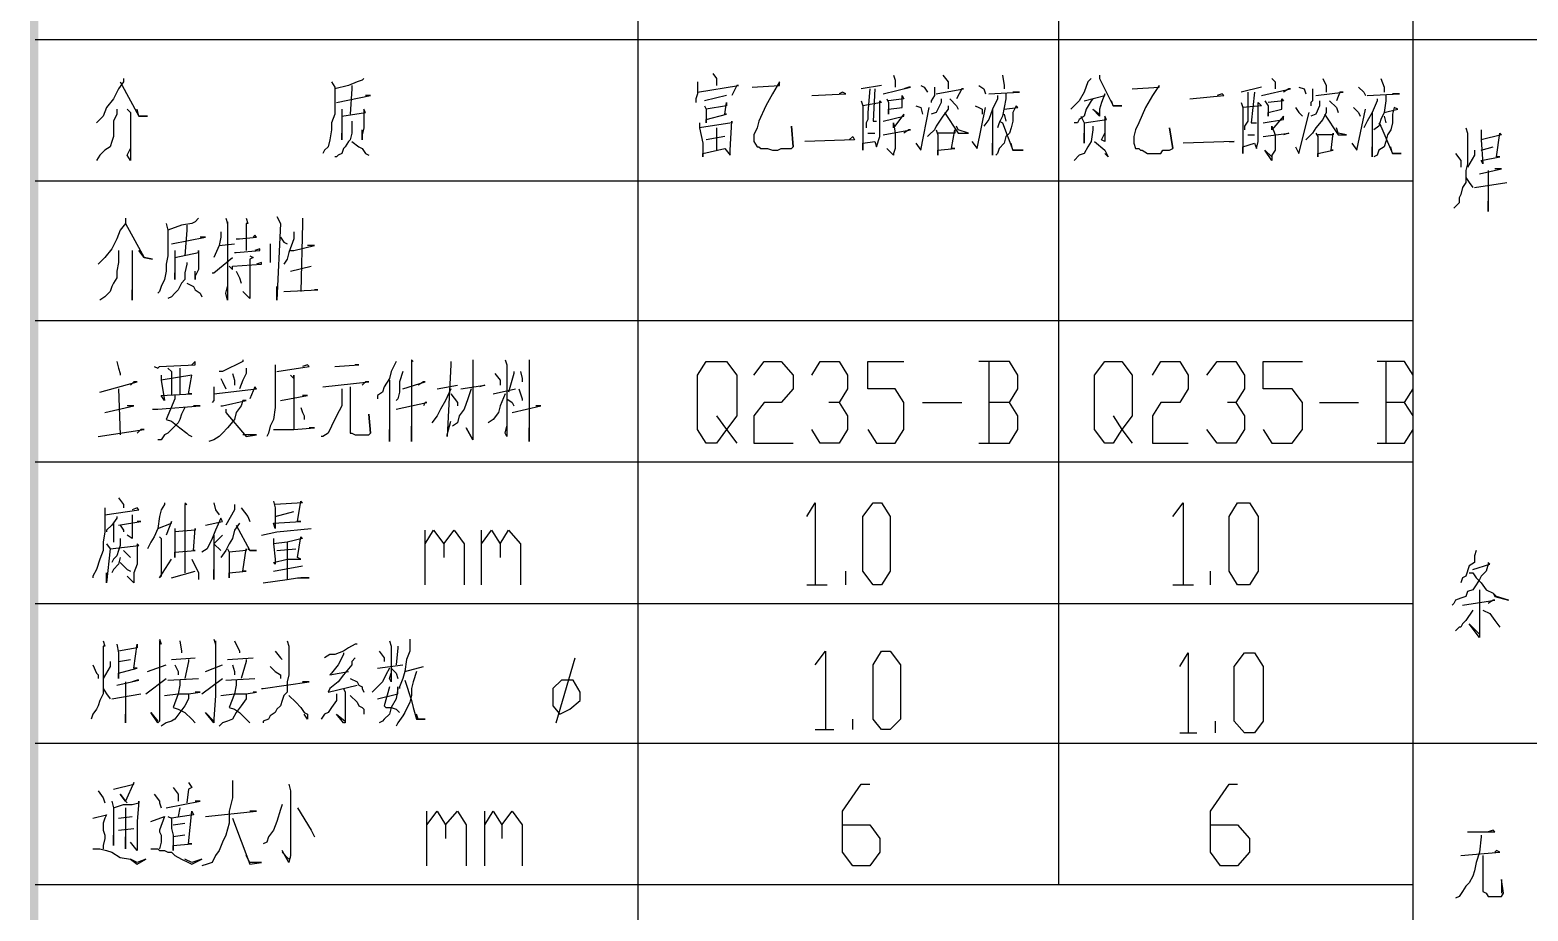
# Model space of a CAD drawing. Extents: x 0 to 400, y 0 to 283.
# Drawn here: x 274.9 to 330.7, y 194.8 to 227.6 of the extents above; entities that cross this region are included whole.
import ezdxf

# ---------------------------------------------------------------- set-up
doc = ezdxf.new("R2010")
doc.units = 0
doc.layers.get('0').update_dxf_attribs({"linetype": 'CONTINUOUS'})

msp = doc.modelspace()

# ---------------------------------------------------------------- hatches: boundary and pattern name
for points in [[(274.85975, 158.97225), (275.17725, 158.97225), (274.85975, 275.87575)], [(275.17725, 158.97225), (274.85975, 275.87575), (275.17725, 275.87575)]]:
    msp.add_hatch(color=0).paths.add_polyline_path(points, flags=0)

# ---------------------------------------------------------------- linework, layer by layer
at = {"color": 0}
for points in [[(326.42175, 158.97225), (326.42175, 269.65275)], [(297.52925, 158.97225), (297.52925, 264.00125)], [(313.21375, 195.73875), (313.21375, 258.73075)], [(275.05025, 227.23475), (393.03325, 227.23475)], [(278.35225, 225.77425), (278.35225, 225.64725), (278.16175, 225.39325), (277.97125, 225.01225), (277.71725, 224.69475), (277.59025, 224.37725), (277.39975, 224.18675), (277.33625, 224.12325)], [(278.22525, 225.64725), (278.92375, 224.37725), (279.24125, 224.37725), (278.92375, 224.37725), (278.86025, 224.63125)], [(286.09925, 225.64725), (286.22625, 225.45675), (286.22625, 224.44075), (286.09925, 224.12325), (286.09925, 223.86925), (286.03575, 223.48825), (285.97225, 223.23425), (285.84525, 223.10725), (285.78175, 222.98025)], [(287.30575, 225.77425), (287.24225, 225.71075), (287.05175, 225.64725), (286.73425, 225.52025), (286.22625, 225.39325)], [(299.75175, 225.64725), (299.75175, 225.20275), (299.68825, 225.01225), (299.68825, 224.88525)], [(300.32325, 225.96475), (300.45025, 225.77425), (300.45025, 225.52025)], [(301.78375, 225.45675), (302.79975, 225.52025), (302.79975, 225.64725), (302.54575, 225.20275), (302.29175, 224.75825), (302.03775, 224.18675), (301.97425, 223.93275), (301.84725, 223.67875), (301.84725, 223.42475), (301.97425, 223.23425), (302.03775, 223.23425), (302.10125, 223.17075), (302.35525, 223.17075), (302.54575, 223.10725), (302.73625, 223.10725), (302.86325, 223.17075), (303.24425, 223.17075), (303.30775, 223.23425), (303.24425, 223.99625), (303.30775, 223.23425)], [(307.05425, 225.90125), (307.11775, 225.71075), (307.11775, 225.45675)], [(308.89575, 225.90125), (309.08625, 225.64725), (309.08625, 225.39325)], [(311.11825, 225.90125), (311.18175, 225.52025), (311.18175, 225.39325)], [(314.42025, 225.77425), (314.29325, 225.64725), (314.16625, 225.26625), (313.97575, 224.94875), (313.78525, 224.75825), (313.65825, 224.63125)], [(314.73775, 225.90125), (314.73775, 225.77425), (315.24575, 224.75825), (315.56325, 224.75825), (315.24575, 224.75825), (315.18225, 224.94875)], [(321.15125, 225.77425), (321.27825, 225.64725), (321.27825, 225.39325)], [(323.05625, 225.77425), (323.18325, 225.52025), (323.18325, 225.26625)], [(325.21525, 225.77425), (325.34225, 225.45675), (325.34225, 225.26625)], [(286.28975, 224.88525), (287.55975, 225.13925), (287.36925, 225.13925)], [(286.86125, 225.52025), (286.86125, 225.39325), (286.79775, 224.44075)], [(299.75175, 225.26625), (301.27575, 225.52025), (301.21225, 225.52025), (301.02175, 225.13925)], [(300.83125, 225.13925), (300.00575, 224.94875)], [(304.00625, 225.13925), (305.27625, 225.20275), (305.14925, 225.26625), (305.02225, 225.20275)], [(306.60975, 225.52025), (305.84775, 225.39325)], [(306.16525, 225.39325), (306.10175, 224.50425), (306.10175, 224.25025), (306.03825, 224.12325), (306.03825, 223.93275)], [(306.35575, 225.39325), (306.29225, 224.18675), (306.41925, 224.18675)], [(306.67325, 225.20275), (307.68925, 225.45675), (307.62575, 225.45675), (307.43525, 225.39325)], [(306.80025, 225.01225), (306.86375, 224.88525), (306.86375, 224.44075), (306.86375, 224.63125), (307.37175, 224.69475), (307.37175, 225.13925), (307.43525, 225.01225), (306.86375, 224.94875)], [(308.07025, 225.52025), (308.19725, 225.45675), (308.32425, 225.26625)], [(308.57825, 225.45675), (308.57825, 225.13925), (308.45125, 224.94875), (308.45125, 224.88525)], [(308.64175, 225.20275), (309.65775, 225.39325), (309.59425, 225.39325), (309.40375, 225.01225)], [(310.22925, 225.52025), (310.41975, 225.39325), (310.48325, 225.20275)], [(310.92775, 225.13925), (310.92775, 225.01225), (310.73725, 224.63125), (310.61025, 224.25025), (310.41975, 223.99625)], [(310.61025, 225.20275), (311.75325, 225.26625), (311.49925, 225.26625)], [(311.24525, 225.20275), (311.24525, 225.01225), (311.18175, 224.69475), (311.11825, 224.37725), (310.99125, 224.12325), (310.92775, 223.93275)], [(314.16625, 224.94875), (314.92825, 225.13925), (314.92825, 225.20275), (314.80125, 224.88525), (314.73775, 224.63125), (314.73775, 224.37725), (314.48375, 224.63125), (314.73775, 224.44075)], [(315.94425, 225.39325), (316.96025, 225.45675), (316.96025, 225.52025), (316.70625, 225.13925), (316.45225, 224.69475), (316.19825, 224.12325), (316.07125, 223.86925), (316.00775, 223.61525), (316.00775, 223.36125), (316.07125, 223.17075), (316.19825, 223.17075), (316.26175, 223.10725), (316.32525, 223.10725), (316.51575, 222.98025), (317.02375, 222.98025), (317.08725, 223.10725), (317.34125, 223.10725), (317.46825, 223.17075), (317.34125, 223.93275), (317.46825, 223.17075)], [(318.10325, 225.01225), (319.37325, 225.13925), (319.30975, 225.20275), (319.11925, 225.13925)], [(320.77025, 225.45675), (320.00825, 225.26625)], [(320.26225, 225.26625), (320.26225, 224.18675), (320.13525, 223.99625), (320.13525, 223.86925)], [(320.51625, 225.26625), (320.38925, 224.12325), (320.57975, 224.12325)], [(320.77025, 225.13925), (321.84975, 225.39325), (321.78625, 225.39325), (321.59575, 225.26625)], [(322.16725, 225.45675), (322.35775, 225.39325), (322.42125, 225.20275)], [(322.67525, 225.39325), (322.67525, 224.94875), (322.61175, 224.88525), (322.61175, 224.75825)], [(322.80225, 225.13925), (323.81825, 225.26625), (323.69125, 225.26625), (323.56425, 224.94875)], [(324.38975, 225.45675), (324.58025, 225.26625), (324.64375, 225.13925)], [(324.70725, 225.13925), (325.91375, 225.20275), (325.65975, 225.20275)], [(325.40575, 225.13925), (325.40575, 224.94875), (325.34225, 224.50425), (325.21525, 224.25025), (325.15175, 223.99625), (324.96125, 223.86925)], [(278.09825, 224.63125), (278.09825, 224.44075), (277.97125, 224.18675), (277.97125, 223.61525), (277.90775, 223.42475), (277.84425, 223.23425), (277.65375, 223.10725), (277.46325, 222.91675), (277.33625, 222.72625)], [(278.47925, 224.63125), (278.60625, 224.50425), (278.60625, 222.72625), (278.47925, 222.91675), (278.60625, 223.17075)], [(286.48025, 224.63125), (286.48025, 223.48825), (286.48025, 223.67875), (286.48025, 223.74225)], [(286.48025, 224.37725), (287.36925, 224.50425), (287.30575, 224.63125), (287.30575, 223.93275), (287.24225, 223.67875), (287.24225, 223.48825), (287.24225, 223.67875), (287.24225, 223.86925)], [(300.00575, 224.75825), (300.06925, 224.63125), (300.06925, 224.12325), (300.06925, 224.25025), (300.83125, 224.44075), (300.76775, 224.44075), (300.83125, 224.88525), (300.83125, 224.75825), (300.06925, 224.63125)], [(305.84775, 224.94875), (305.91125, 224.75825), (305.91125, 223.10725), (305.91125, 223.36125), (306.35575, 223.42475), (306.41925, 223.23425), (306.54625, 223.61525), (306.54625, 224.94875), (306.60975, 224.88525), (305.91125, 224.75825)], [(307.87975, 224.75825), (308.07025, 224.69475), (308.13375, 224.44075)], [(307.87975, 223.36125), (308.07025, 223.10725), (308.38775, 224.69475)], [(309.08625, 224.75825), (309.08625, 224.63125), (308.89575, 224.37725), (308.64175, 223.99625), (308.57825, 223.86925), (308.38775, 223.67875), (308.32425, 223.61525)], [(308.83225, 225.01225), (308.83225, 224.88525), (308.64175, 224.50425), (308.45125, 224.44075)], [(309.14975, 225.01225), (309.40375, 224.75825), (309.46725, 224.63125)], [(309.97525, 223.42475), (310.16575, 223.17075), (310.48325, 224.69475)], [(310.10225, 224.75825), (310.22925, 224.69475), (310.35625, 224.63125), (310.35625, 224.44075)], [(310.73725, 224.63125), (310.73725, 222.91675), (310.73725, 223.10725), (310.73725, 223.36125)], [(311.18175, 224.63125), (311.68975, 224.69475), (311.62625, 224.75825), (311.49925, 224.50425), (311.49925, 224.18675), (311.43575, 223.93275), (311.37225, 223.74225), (311.24525, 223.61525), (311.18175, 223.36125), (310.99125, 223.17075), (310.92775, 222.98025), (310.86425, 222.91675)], [(314.48375, 225.01225), (314.42025, 224.94875), (314.22975, 224.63125), (314.16625, 224.37725), (313.97575, 224.25025), (313.91225, 224.12325), (313.78525, 224.12325)], [(320.00825, 224.88525), (320.07175, 224.69475), (320.07175, 222.98025), (320.07175, 223.23425), (320.51625, 223.36125), (320.57975, 223.17075), (320.64325, 223.42475), (320.64325, 224.88525), (320.77025, 224.75825), (320.07175, 224.69475)], [(320.89725, 224.94875), (321.02425, 224.75825), (321.02425, 224.37725), (321.02425, 224.50425), (321.53225, 224.63125), (321.53225, 225.01225), (321.59575, 224.94875), (321.02425, 224.88525)], [(322.04025, 224.69475), (322.16725, 224.50425), (322.29425, 224.37725)], [(323.18325, 224.69475), (323.18325, 224.50425), (323.05625, 224.25025), (322.80225, 223.93275), (322.67525, 223.74225), (322.54825, 223.61525), (322.42125, 223.48825)], [(322.92925, 224.94875), (322.92925, 224.75825), (322.80225, 224.44075), (322.61175, 224.37725)], [(323.31025, 224.94875), (323.56425, 224.69475), (323.62775, 224.50425)], [(324.13575, 223.36125), (324.32625, 223.10725), (324.64375, 224.63125)], [(324.19925, 224.69475), (324.38975, 224.50425), (324.45325, 224.37725)], [(325.08825, 225.01225), (325.08825, 224.94875), (324.89775, 224.50425), (324.70725, 224.18675), (324.58025, 223.93275)], [(325.34225, 224.50425), (325.85025, 224.63125), (325.72325, 224.69475), (325.65975, 224.44075), (325.65975, 224.12325), (325.59625, 223.86925), (325.46925, 223.67875), (325.40575, 223.42475), (325.34225, 223.23425), (325.15175, 223.10725), (325.08825, 222.91675), (324.96125, 222.85325)], [(286.86125, 224.18675), (286.86125, 223.74225), (286.79775, 223.48825), (286.73425, 223.42475), (286.60725, 223.23425), (286.54375, 223.17075), (286.48025, 222.98025), (286.35325, 222.91675), (286.28975, 222.85325), (286.22625, 222.85325)], [(299.81525, 224.12325), (299.81525, 223.93275), (299.94225, 223.36125), (299.94225, 222.85325), (299.94225, 222.98025), (300.76775, 223.17075), (300.95825, 222.91675), (300.95825, 223.10725), (301.02175, 224.18675), (301.02175, 224.12325), (299.81525, 223.93275)], [(306.67325, 224.18675), (307.43525, 224.37725), (307.43525, 224.44075), (307.05425, 223.93275), (307.05425, 224.12325), (307.11775, 223.74225), (307.11775, 223.17075), (307.05425, 222.98025), (307.05425, 222.91675), (306.80025, 223.17075), (307.05425, 222.91675)], [(308.95925, 224.50425), (309.46725, 223.74225), (309.84825, 223.74225), (309.46725, 223.86925), (309.40375, 223.99625)], [(310.99125, 224.18675), (311.11825, 224.12325), (311.49925, 223.10725), (311.88025, 223.10725), (311.49925, 223.10725), (311.43575, 223.36125)], [(311.18175, 224.44075), (311.24525, 224.18675)], [(314.48375, 223.99625), (314.48375, 223.86925), (314.42025, 223.42475), (314.29325, 223.23425), (314.16625, 222.98025), (313.97575, 222.91675), (313.78525, 222.72625)], [(314.03925, 224.37725), (314.16625, 224.12325), (314.16625, 223.36125), (314.16625, 223.48825), (314.16625, 223.74225)], [(314.16625, 224.12325), (314.99175, 224.25025), (314.92825, 224.37725), (314.92825, 223.42475), (314.80125, 223.48825), (314.92825, 223.74225)], [(320.83375, 224.12325), (321.59575, 224.25025), (321.59575, 224.37725), (321.15125, 223.86925), (321.15125, 223.99625), (321.27825, 223.67875), (321.27825, 223.10725), (321.15125, 222.91675), (321.15125, 222.72625), (320.89725, 223.10725), (321.15125, 222.85325)], [(322.04025, 223.23425), (322.16725, 222.98025), (322.54825, 224.50425)], [(323.11975, 224.44075), (323.62775, 223.67875), (323.94525, 223.67875), (323.62775, 223.74225), (323.56425, 223.93275)], [(324.89775, 224.50425), (324.89775, 222.85325), (324.89775, 222.98025), (324.89775, 223.23425)], [(325.15175, 224.12325), (325.21525, 223.99625), (325.65975, 222.98025), (325.97725, 222.98025), (325.65975, 222.98025), (325.59625, 223.23425)], [(325.34225, 224.37725), (325.40575, 224.12325)], [(286.86125, 223.42475), (287.11525, 223.23425), (287.24225, 223.17075), (287.36925, 222.98025), (287.49625, 222.91675)], [(300.76775, 223.61525), (300.06925, 223.48825)], [(300.45025, 223.93275), (300.45025, 223.10725)], [(305.40325, 223.48825), (305.53025, 223.61525), (305.59375, 223.48825), (303.75225, 223.42475)], [(306.10175, 223.74225), (306.35575, 223.74225)], [(306.67325, 223.67875), (307.68925, 223.86925), (307.62575, 223.86925), (307.43525, 223.74225)], [(308.64175, 223.86925), (308.70525, 223.67875), (308.70525, 222.91675), (308.70525, 223.10725), (309.34025, 223.17075), (309.21325, 223.17075), (309.34025, 223.86925), (309.34025, 223.74225), (308.70525, 223.74225)], [(314.54725, 223.42475), (314.92825, 223.10725), (314.99175, 222.98025), (315.05525, 222.85325), (314.92825, 222.98025)], [(319.56375, 223.42475), (319.75425, 223.42475), (317.84925, 223.36125)], [(320.26225, 223.67875), (320.51625, 223.67875)], [(320.83375, 223.61525), (321.78625, 223.74225), (321.59575, 223.67875)], [(322.80225, 223.74225), (322.86575, 223.61525), (322.86575, 222.85325), (322.86575, 222.98025), (323.43725, 223.10725), (323.37375, 223.10725), (323.43725, 223.74225), (323.43725, 223.67875), (322.86575, 223.67875)], [(328.39025, 223.93275), (328.45375, 223.74225), (328.45375, 222.59925), (328.39025, 222.34525), (328.39025, 221.90075), (328.26325, 221.71025), (328.19975, 221.45625), (328.13625, 221.32925), (328.13625, 221.13875), (327.94575, 220.94825)], [(328.96175, 223.86925), (328.96175, 223.48825), (329.02525, 222.59925), (328.96175, 222.72625), (329.66025, 222.85325), (329.53325, 222.85325), (329.66025, 223.74225), (329.72375, 223.67875), (328.96175, 223.48825)], [(328.00925, 222.98025), (328.19975, 222.72625), (328.19975, 222.47225)], [(328.70775, 223.10725), (328.70775, 222.91675), (328.45375, 222.47225)], [(328.96175, 223.10725), (329.40625, 223.23425)], [(328.89825, 222.21825), (329.72375, 222.40875), (329.46975, 222.40875)], [(329.21575, 222.34525), (329.21575, 220.82125), (329.21575, 221.07525), (329.21575, 221.20225)], [(275.05025, 221.96425), (326.42175, 221.96425)], [(328.39025, 222.09125), (328.51725, 221.90075), (328.64425, 221.71025)], [(328.70775, 221.71025), (329.91425, 221.90075)], [(284.06725, 220.63075), (284.19425, 220.37675), (284.06725, 217.51925), (284.06725, 218.02725)], [(278.41575, 220.56725), (278.41575, 220.37675), (278.22525, 220.12275), (278.09825, 219.80525), (277.90775, 219.42425), (277.65375, 219.10675), (277.46325, 218.91625), (277.39975, 218.85275)], [(278.41575, 220.37675), (279.11425, 219.10675), (279.43175, 219.04325), (279.11425, 219.10675), (278.92375, 219.36075)], [(279.93975, 220.37675), (280.00325, 220.12275), (280.00325, 219.17025), (279.93975, 218.85275), (279.93975, 218.59875), (279.87625, 218.28125), (279.74925, 218.02725), (279.68575, 217.83675), (279.62225, 217.77325)], [(281.14625, 220.56725), (281.01925, 220.44025), (280.89225, 220.37675), (280.51125, 220.31325), (280.00325, 220.12275)], [(280.70175, 220.31325), (280.70175, 220.12275), (280.63825, 219.17025)], [(281.97175, 220.05925), (281.97175, 219.86875), (281.90825, 219.55125), (281.71775, 219.10675)], [(282.16225, 220.56725), (282.22575, 220.37675), (282.22575, 220.44025), (282.22575, 217.51925), (282.16225, 217.77325), (282.22575, 218.02725)], [(282.92425, 220.56725), (282.98775, 220.37675), (282.92425, 220.37675), (282.92425, 219.36075)], [(284.70225, 220.05925), (284.70225, 219.80525), (284.51175, 219.29725), (284.44825, 219.04325), (284.32125, 218.85275)], [(285.01975, 220.56725), (285.01975, 220.37675), (284.95625, 217.83675)], [(280.13025, 219.61475), (281.40025, 219.86875), (281.20975, 219.86875)], [(281.90825, 219.55125), (282.47975, 219.61475)], [(282.54325, 219.80525), (282.67025, 219.80525), (283.30525, 219.86875), (283.24175, 219.93225), (283.17825, 219.86875)], [(283.81325, 219.61475), (283.81325, 218.91625)], [(284.19425, 219.86875), (284.32125, 219.67825), (284.44825, 219.61475)], [(284.57525, 219.36075), (284.70225, 219.36075), (285.46425, 219.55125), (285.21025, 219.55125)], [(278.16175, 219.36075), (278.16175, 218.91625), (278.09825, 218.59875), (278.09825, 218.34475), (277.97125, 218.15425), (277.90775, 218.02725), (277.84425, 217.83675), (277.65375, 217.64625), (277.46325, 217.51925)], [(278.66975, 219.36075), (278.66975, 217.51925), (278.66975, 217.64625), (278.66975, 217.90025)], [(280.25725, 219.36075), (280.25725, 218.28125), (280.25725, 218.40825), (280.25725, 218.53525)], [(280.25725, 219.10675), (281.14625, 219.29725), (281.14625, 219.36075), (281.14625, 219.04325), (281.14625, 218.66225), (281.01925, 218.40825), (281.01925, 218.28125), (281.01925, 218.40825), (281.01925, 218.59875)], [(281.65425, 218.53525), (281.71775, 218.53525), (282.41625, 219.10675)], [(282.47975, 219.29725), (282.54325, 219.29725), (283.43225, 219.36075), (283.43225, 219.42425), (283.24175, 219.36075)], [(283.05125, 219.17025), (283.17825, 219.10675), (283.05125, 219.04325), (283.05125, 217.58275), (282.79725, 217.83675), (283.05125, 217.58275), (283.05125, 217.64625)], [(280.70175, 218.91625), (280.70175, 218.85275), (280.63825, 218.53525), (280.63825, 218.28125), (280.51125, 218.15425), (280.44775, 218.02725), (280.38425, 217.90025), (280.25725, 217.77325), (280.13025, 217.64625), (280.00325, 217.58275)], [(282.28925, 218.78925), (282.41625, 218.66225), (282.41625, 218.78925), (283.49575, 218.85275), (283.49575, 218.91625), (283.30525, 218.85275)], [(282.54325, 218.59875), (282.67025, 218.34475), (282.73375, 218.15425)], [(284.57525, 218.59875), (285.33725, 218.78925)], [(280.70175, 218.15425), (280.95575, 218.02725), (281.01925, 217.90025), (281.20975, 217.77325), (281.27325, 217.64625)], [(284.32125, 217.83675), (285.59125, 217.90025), (285.46425, 217.90025)], [(275.05025, 216.75725), (326.42175, 216.75725)], [(278.09825, 215.23325), (278.16175, 214.97925), (278.22525, 214.78875), (278.22525, 214.72525)], [(279.49525, 215.04275), (279.62225, 214.97925), (279.68575, 215.04275), (281.01925, 215.10625), (281.01925, 215.23325), (280.89225, 215.10625)], [(282.79725, 215.29675), (282.79725, 215.23325), (282.54325, 215.10625), (282.28925, 214.97925), (282.03525, 214.85225), (281.90825, 214.85225)], [(284.00375, 215.10625), (284.00375, 213.51875), (283.94025, 213.07425), (283.81325, 212.82025), (283.74975, 212.56625), (283.68625, 212.43925)], [(284.06725, 214.85225), (285.27375, 215.04275), (285.21025, 215.10625), (285.01975, 215.04275)], [(286.22625, 215.04275), (287.11525, 215.10625), (286.98825, 215.10625)], [(288.51225, 215.23325), (288.32175, 214.85225), (288.25825, 214.59825), (288.06775, 214.28075), (288.00425, 214.09025), (287.81375, 213.96325), (287.81375, 213.83625)], [(289.08375, 215.29675), (289.14725, 215.23325), (289.08375, 215.29675), (289.08375, 212.24875), (289.08375, 212.50275), (289.08375, 212.82025)], [(290.54425, 215.23325), (290.54425, 215.10625), (290.41725, 212.43925), (290.41725, 212.50275), (290.54425, 213.01075)], [(291.36975, 215.29675), (291.36975, 212.31225), (291.11575, 212.75675), (291.36975, 212.31225)], [(292.57625, 215.29675), (292.63975, 215.10625), (292.63975, 212.43925), (292.57625, 212.56625), (292.63975, 212.82025)], [(293.46525, 215.29675), (293.46525, 212.24875), (293.46525, 212.50275), (293.46525, 212.75675)], [(300.45025, 213.20125), (300.83125, 212.69325), (300.45025, 212.18525), (300.06925, 212.18525), (299.75175, 212.69325), (299.75175, 214.72525), (300.06925, 215.23325), (300.83125, 215.23325), (301.21225, 214.72525), (301.21225, 213.20125), (300.83125, 212.69325), (301.21225, 212.18525)], [(301.84725, 214.72525), (302.22825, 215.23325), (302.86325, 215.23325), (303.30775, 214.72525), (303.30775, 214.21725), (302.86325, 213.70925), (302.22825, 213.70925), (301.84725, 213.20125), (301.84725, 212.18525), (303.30775, 212.18525)], [(304.00625, 214.72525), (304.32375, 215.23325), (305.02225, 215.23325), (305.33975, 214.72525), (305.33975, 214.21725), (305.02225, 213.70925), (304.64125, 213.70925)], [(306.10175, 212.69325), (306.41925, 212.18525), (307.11775, 212.18525), (307.43525, 212.69325), (307.43525, 213.70925), (307.11775, 214.21725), (306.10175, 214.21725), (306.10175, 215.23325), (307.43525, 215.23325)], [(311.37225, 213.70925), (311.68975, 214.21725), (311.68975, 214.72525), (311.37225, 215.23325), (310.22925, 215.23325)], [(310.61025, 215.23325), (310.61025, 212.18525)], [(315.24575, 213.20125), (315.56325, 212.69325), (315.24575, 212.18525), (314.92825, 212.18525), (314.54725, 212.69325), (314.54725, 214.72525), (314.92825, 215.23325), (315.56325, 215.23325), (315.94425, 214.72525), (315.94425, 213.20125), (315.56325, 212.69325), (315.94425, 212.18525)], [(316.70625, 214.72525), (317.02375, 215.23325), (317.72225, 215.23325), (318.03975, 214.72525), (318.03975, 214.21725), (317.72225, 213.70925), (317.02375, 213.70925), (316.70625, 213.20125), (316.70625, 212.18525), (318.03975, 212.18525)], [(318.73825, 214.72525), (319.11925, 215.23325), (319.81775, 215.23325), (320.13525, 214.72525), (320.13525, 214.21725), (319.81775, 213.70925), (319.50025, 213.70925)], [(320.83375, 212.69325), (321.15125, 212.18525), (321.91325, 212.18525), (322.29425, 212.69325), (322.29425, 213.70925), (321.91325, 214.21725), (320.83375, 214.21725), (320.83375, 215.23325), (322.29425, 215.23325)], [(326.10425, 213.70925), (326.42175, 214.21725), (326.42175, 214.72525), (326.10425, 215.23325), (325.08825, 215.23325)], [(325.40575, 215.23325), (325.40575, 212.18525)], [(277.46325, 214.09025), (278.86025, 214.47125), (278.73325, 214.47125), (278.60625, 214.34425)], [(279.74925, 214.72525), (279.74925, 214.53475), (279.87625, 213.77275), (279.74925, 213.96325), (280.89225, 214.02675), (280.76525, 214.02675), (280.89225, 214.72525), (279.74925, 214.53475)], [(280.00325, 214.97925), (280.13025, 214.85225), (280.13025, 213.96325)], [(280.44775, 214.97925), (280.44775, 214.02675)], [(281.97175, 214.59825), (282.03525, 214.47125), (282.16225, 214.21725)], [(282.41625, 214.78875), (282.47975, 214.53475), (282.47975, 214.34425)], [(282.92425, 214.97925), (282.92425, 214.78875), (282.79725, 214.53475), (282.67025, 214.21725)], [(284.57525, 214.72525), (284.70225, 214.59825), (284.70225, 214.72525), (284.70225, 212.69325)], [(285.78175, 214.28075), (287.49625, 214.47125), (287.36925, 214.47125), (287.24225, 214.34425)], [(288.25825, 214.53475), (288.25825, 212.24875), (288.25825, 212.43925), (288.25825, 212.69325)], [(288.76625, 214.85225), (288.63925, 214.47125), (288.63925, 214.09025), (288.57575, 213.83625), (288.51225, 213.77275)], [(288.76625, 214.21725), (289.59175, 214.47125), (289.52825, 214.47125), (289.33775, 214.34425)], [(292.19525, 214.78875), (292.38575, 214.53475), (292.38575, 214.34425)], [(292.89375, 214.85225), (292.89375, 214.78875), (292.70325, 214.09025)], [(293.14775, 214.85225), (293.21125, 214.59825), (293.21125, 214.47125)], [(278.16175, 214.21725), (278.22525, 212.50275)], [(280.25725, 213.96325), (280.25725, 213.83625), (279.93975, 213.07425), (280.13025, 213.01075), (280.44775, 212.75675), (280.70175, 212.56625), (280.76525, 212.50275), (280.89225, 212.43925)], [(281.71775, 214.28075), (281.71775, 213.77275), (281.65425, 213.70925)], [(281.71775, 214.02675), (283.30525, 214.21725), (283.24175, 214.28075), (283.05125, 213.83625)], [(284.19425, 213.77275), (285.21025, 213.96325), (285.01975, 213.96325)], [(286.48025, 214.21725), (286.48025, 213.58225), (286.28975, 213.20125), (286.09925, 212.82025), (285.97225, 212.56625), (285.78175, 212.43925), (285.71825, 212.43925)], [(286.79775, 214.28075), (286.79775, 212.56625), (286.86125, 212.56625), (286.98825, 212.50275), (287.49625, 212.50275), (287.55975, 212.56625), (287.49625, 213.26475), (287.55975, 212.56625)], [(290.54425, 214.21725), (290.35375, 213.77275), (290.16325, 213.45525), (290.03625, 213.20125), (289.84575, 212.94725)], [(290.03625, 214.21725), (290.79825, 214.34425)], [(290.54425, 214.02675), (290.79825, 213.70925), (290.79825, 213.58225)], [(291.30625, 214.21725), (291.17925, 213.83625), (291.05225, 213.45525), (290.86175, 213.20125), (290.79825, 212.94725), (290.60775, 212.82025)], [(290.92525, 214.21725), (291.81425, 214.34425), (291.62375, 214.28075)], [(292.57625, 214.02675), (292.38575, 213.58225), (292.32225, 213.32825), (292.13175, 213.07425), (291.94125, 212.94725)], [(292.13175, 214.02675), (292.95725, 214.21725)], [(293.08425, 214.21725), (293.14775, 214.02675), (293.21125, 213.83625), (293.21125, 213.77275)], [(277.65375, 213.32825), (278.73325, 213.58225), (278.47925, 213.58225)], [(279.43175, 213.45525), (279.62225, 213.45525), (281.20975, 213.58225), (280.95575, 213.58225)], [(280.63825, 213.51875), (280.51125, 213.26475), (280.44775, 213.07425), (280.38425, 212.94725), (280.19375, 212.75675), (280.00325, 212.56625), (279.87625, 212.50275), (279.74925, 212.31225), (279.62225, 212.31225)], [(281.97175, 213.58225), (282.03525, 213.58225), (282.92425, 213.77275), (282.79725, 213.77275), (282.73375, 213.58225), (282.54325, 213.32825), (282.47975, 213.07425), (282.22575, 212.75675), (282.03525, 212.56625), (281.90825, 212.43925), (281.71775, 212.31225), (281.52725, 212.24875)], [(282.16225, 213.45525), (282.16225, 213.32825), (282.92425, 212.43925), (283.30525, 212.50275), (282.79725, 212.50275)], [(284.95625, 213.51875), (285.01975, 213.32825), (285.08325, 213.20125), (285.08325, 213.07425)], [(288.51225, 213.45525), (289.65525, 213.70925), (289.59175, 213.70925), (289.52825, 213.58225)], [(292.63975, 213.83625), (292.83025, 213.70925), (292.89375, 213.58225)], [(292.83025, 213.32825), (293.90975, 213.58225), (293.71925, 213.58225)], [(305.02225, 213.70925), (305.33975, 213.20125), (305.33975, 212.69325), (305.02225, 212.18525), (304.32375, 212.18525), (304.00625, 212.69325)], [(308.13375, 213.70925), (309.59425, 213.70925)], [(310.22925, 212.18525), (311.37225, 212.18525), (311.68975, 212.69325), (311.68975, 213.20125), (311.37225, 213.70925), (310.61025, 213.70925)], [(319.81775, 213.70925), (320.13525, 213.20125), (320.13525, 212.69325), (319.81775, 212.18525), (319.11925, 212.18525), (318.73825, 212.69325)], [(322.92925, 213.70925), (324.38975, 213.70925)], [(325.08825, 212.18525), (326.10425, 212.18525), (326.42175, 212.69325), (326.42175, 213.20125), (326.10425, 213.70925), (325.40575, 213.70925)], [(277.39975, 212.43925), (279.11425, 212.69325), (278.98725, 212.69325), (278.86025, 212.56625)], [(283.94025, 212.69325), (284.70225, 212.69325), (285.46425, 212.75675), (285.27375, 212.75675)], [(275.05025, 211.48675), (326.42175, 211.48675)], [(278.16175, 210.15325), (278.35225, 209.89925), (278.35225, 209.77225)], [(283.94025, 210.02625), (284.00375, 209.77225), (284.00375, 209.01025), (283.94025, 209.20075), (284.95625, 209.26425), (284.82925, 209.26425), (284.95625, 210.02625), (285.01975, 209.96275), (284.00375, 209.89925)], [(277.65375, 209.77225), (277.65375, 208.88325), (277.59025, 208.50225), (277.59025, 208.18475), (277.46325, 207.86725), (277.33625, 207.48625), (277.20925, 207.23225), (277.20925, 207.16875)], [(277.65375, 209.51825), (278.92375, 209.70875), (278.86025, 209.77225), (278.66975, 209.70875)], [(278.09825, 209.45475), (278.09825, 209.39125), (277.90775, 209.13725), (277.71725, 208.94675), (277.71725, 208.88325)], [(278.66975, 209.51825), (278.66975, 208.62925), (278.47925, 208.75625)], [(279.87625, 209.96275), (279.87625, 209.89925), (279.74925, 209.70875), (279.68575, 209.45475), (279.62225, 209.01025), (279.49525, 208.69275), (279.36825, 208.50225), (279.24125, 208.24825)], [(280.63825, 209.96275), (280.70175, 209.89925), (280.63825, 209.89925), (280.63825, 207.35925)], [(281.71775, 209.96275), (281.78125, 209.70875), (281.90825, 209.51825)], [(282.47975, 209.89925), (282.47975, 209.70875), (282.16225, 209.13725)], [(282.73375, 209.77225), (282.98775, 209.45475), (283.05125, 209.26425)], [(284.00375, 209.45475), (284.70225, 209.64525)], [(303.81575, 209.45475), (304.13325, 209.96275), (304.13325, 206.91475)], [(306.29225, 206.91475), (305.91125, 207.42275), (305.91125, 209.45475), (306.29225, 209.96275), (306.60975, 209.96275), (306.92725, 209.45475), (306.92725, 207.42275), (306.60975, 206.91475), (306.29225, 206.91475)], [(317.46825, 209.45475), (317.84925, 209.96275), (317.84925, 206.91475)], [(319.88125, 206.91475), (319.56375, 207.42275), (319.56375, 209.45475), (319.88125, 209.96275), (320.32575, 209.96275), (320.64325, 209.45475), (320.64325, 207.42275), (320.32575, 206.91475), (319.88125, 206.91475)], [(277.97125, 209.20075), (277.97125, 208.50225)], [(278.16175, 209.13725), (278.98725, 209.26425), (278.86025, 209.26425)], [(278.22525, 209.13725), (278.35225, 208.94675), (278.35225, 208.88325)], [(279.62225, 209.01025), (280.13025, 209.20075), (280.13025, 209.26425), (279.93975, 208.75625)], [(280.25725, 209.01025), (280.25725, 207.93075), (280.25725, 208.12125), (281.01925, 208.18475), (280.95575, 208.18475), (281.01925, 209.01025), (281.01925, 208.94675), (280.25725, 208.88325)], [(281.40025, 209.13725), (282.03525, 209.26425), (281.97175, 209.39125), (281.78125, 208.94675), (281.65425, 208.62925), (281.46375, 208.24825), (281.27325, 208.12125)], [(282.67025, 209.20075), (282.47975, 208.94675), (282.41625, 208.62925), (282.28925, 208.43875), (282.16225, 208.18475), (281.97175, 207.93075)], [(282.54325, 209.13725), (283.05125, 208.18475), (283.30525, 208.18475), (283.05125, 208.18475), (282.98775, 208.24825)], [(283.49575, 208.75625), (284.06725, 208.88325), (285.33725, 209.01025)], [(289.59175, 206.91475), (289.59175, 208.94675)], [(289.59175, 208.43875), (289.90925, 208.94675), (290.29025, 208.43875), (290.29025, 207.93075)], [(290.29025, 208.43875), (290.67125, 208.94675), (291.05225, 208.43875), (291.05225, 206.91475)], [(291.68725, 206.91475), (291.68725, 208.94675)], [(291.68725, 208.43875), (292.06825, 208.94675), (292.38575, 208.43875), (292.38575, 207.93075)], [(292.38575, 208.43875), (292.70325, 208.94675), (293.14775, 208.43875), (293.14775, 206.91475)], [(277.71725, 208.43875), (277.84425, 208.24825), (277.71725, 206.97825), (277.71725, 207.35925)], [(277.84425, 208.24825), (278.92375, 208.37525), (278.86025, 208.43875), (278.86025, 207.67675), (278.73325, 207.35925), (278.73325, 206.97825), (278.47925, 207.23225), (278.73325, 206.97825)], [(278.22525, 208.62925), (278.22525, 208.37525), (278.16175, 208.18475), (278.09825, 207.99425), (277.97125, 207.86725), (277.90775, 207.74025)], [(279.68575, 208.69275), (279.74925, 208.62925), (279.74925, 207.23225), (279.68575, 207.16875), (280.13025, 207.86725)], [(281.71775, 208.75625), (281.71775, 207.10525), (281.71775, 207.23225), (281.71775, 207.48625)], [(282.03525, 208.75625), (281.97175, 208.69275), (281.71775, 208.43875), (281.97175, 208.18475)], [(283.94025, 208.62925), (283.94025, 208.43875), (284.00375, 207.86725), (284.00375, 207.67675), (283.94025, 207.74025), (284.44825, 207.86725), (284.95625, 207.86725), (284.82925, 207.93075), (284.95625, 208.69275), (285.01975, 208.62925), (284.44825, 208.50225), (283.94025, 208.43875)], [(284.44825, 208.50225), (284.44825, 207.10525)], [(278.22525, 207.93075), (278.16175, 207.67675), (277.97125, 207.48625), (277.90775, 207.35925)], [(278.35225, 208.18475), (278.60625, 207.93075)], [(280.89225, 207.86725), (281.14625, 207.35925), (281.14625, 207.10525)], [(282.22575, 208.24825), (282.28925, 208.12125), (282.28925, 207.16875), (282.28925, 207.35925), (282.92425, 207.42275), (282.79725, 207.42275), (282.92425, 208.24825), (282.92425, 208.18475), (282.28925, 208.12125)], [(284.06725, 208.18475), (284.76575, 208.24825)], [(328.77125, 208.18475), (328.70775, 207.99425), (328.70775, 207.74025), (328.51725, 207.61325), (328.39025, 207.23225), (328.26325, 207.16875), (328.19975, 206.97825)], [(278.22525, 207.74025), (278.47925, 207.48625), (278.60625, 207.42275)], [(280.13025, 207.16875), (281.01925, 207.42275)], [(283.94025, 207.42275), (285.01975, 207.61325)], [(305.27625, 206.91475), (305.27625, 207.42275)], [(318.86525, 206.91475), (318.86525, 207.42275)], [(328.64425, 207.48625), (329.27925, 207.67675), (329.21575, 207.74025), (329.21575, 207.67675), (329.15225, 207.42275), (328.96175, 207.23225), (328.89825, 207.10525), (328.77125, 206.91475), (328.64425, 206.72425), (328.45375, 206.66075), (328.39025, 206.47025), (328.19975, 206.40675), (328.00925, 206.34325), (327.94575, 206.21625), (327.88225, 206.15275)], [(328.51725, 207.35925), (328.64425, 207.35925), (328.77125, 207.16875), (328.96175, 206.97825), (329.15225, 206.72425), (329.40625, 206.59725), (329.46975, 206.47025), (329.97775, 206.34325), (329.53325, 206.47025), (329.40625, 206.59725)], [(283.55925, 206.97825), (284.44825, 207.10525), (284.82925, 207.16875), (285.27375, 207.16875), (285.21025, 207.16875), (284.95625, 207.16875)], [(303.81575, 206.91475), (304.57775, 206.91475)], [(317.46825, 206.91475), (318.23025, 206.91475)], [(328.89825, 206.66075), (328.89825, 204.94625), (328.51725, 205.45425), (328.89825, 205.07325)], [(328.89825, 206.72425), (328.89825, 206.66075)], [(275.05025, 206.21625), (326.42175, 206.21625)], [(328.26325, 206.15275), (329.46975, 206.34325), (329.40625, 206.34325), (329.21575, 206.21625)], [(328.64425, 205.96225), (328.39025, 205.58125), (328.26325, 205.45425), (328.19975, 205.32725), (328.13625, 205.32725), (328.00925, 205.20025)], [(329.02525, 205.96225), (329.27925, 205.83525), (329.46975, 205.58125), (329.66025, 205.32725)], [(277.59025, 204.81925), (277.65375, 204.62875), (277.59025, 204.62875), (277.59025, 203.86675), (277.59025, 202.85075), (277.46325, 202.59675), (277.39975, 202.40625), (277.33625, 202.27925), (277.20925, 202.08875), (277.14575, 201.89825)], [(278.09825, 204.69225), (278.16175, 204.37475), (278.16175, 203.42225), (278.16175, 203.61275), (278.86025, 203.80325), (278.73325, 203.80325), (278.86025, 204.69225), (278.86025, 204.56525), (278.16175, 204.43825)], [(279.68575, 204.88275), (279.74925, 204.69225), (279.68575, 204.81925), (279.68575, 201.83475), (279.62225, 201.77125), (279.36825, 202.15225), (279.62225, 201.83475)], [(280.44775, 204.81925), (280.51125, 204.43825), (280.51125, 204.37475)], [(281.71775, 204.88275), (281.78125, 204.69225), (281.78125, 204.81925), (281.78125, 202.78725), (281.71775, 201.89825), (281.71775, 201.77125), (281.40025, 202.15225), (281.71775, 201.83475)], [(282.47975, 204.81925), (282.67025, 204.43825), (282.67025, 204.37475)], [(284.44825, 204.81925), (284.51175, 204.62875), (284.51175, 203.54925), (284.44825, 203.29525), (284.44825, 202.91425), (284.32125, 202.78725), (284.25775, 202.59675), (284.19425, 202.40625), (284.06725, 202.27925), (284.00375, 202.15225), (283.81325, 202.02525), (283.74975, 201.89825), (283.55925, 201.83475), (283.55925, 201.77125)], [(284.00375, 204.43825), (284.19425, 204.18425), (284.25775, 204.12075)], [(287.05175, 204.69225), (286.98825, 204.69225), (286.73425, 204.56525), (286.54375, 204.43825), (286.22625, 204.31125), (286.03575, 204.31125), (285.84525, 204.18425)], [(287.87725, 204.43825), (288.06775, 204.18425), (288.06775, 204.05725)], [(288.25825, 204.81925), (288.32175, 204.62875), (288.32175, 203.29525), (288.25825, 203.42225), (288.32175, 203.61275)], [(288.57575, 204.62875), (288.57575, 204.56525), (288.51225, 203.93025)], [(289.02025, 204.88275), (289.02025, 204.43825), (288.89325, 204.12075), (288.82975, 203.67625), (288.76625, 203.42225), (288.63925, 203.10475), (288.63925, 203.04125)], [(304.13325, 203.93025), (304.51425, 204.43825), (304.51425, 201.51725)], [(306.60975, 201.51725), (306.29225, 201.89825), (306.29225, 203.93025), (306.60975, 204.43825), (306.92725, 204.43825), (307.30825, 203.93025), (307.30825, 201.89825), (306.92725, 201.51725), (306.60975, 201.51725)], [(277.20925, 203.93025), (277.33625, 203.61275), (277.39975, 203.54925), (277.39975, 203.42225)], [(277.84425, 204.05725), (277.84425, 203.86675), (277.59025, 203.42225)], [(278.16175, 204.05725), (278.60625, 204.12075)], [(279.24125, 203.67625), (279.93975, 203.93025)], [(280.13025, 204.12075), (281.01925, 204.18425)], [(280.25725, 203.93025), (280.38425, 203.67625), (280.38425, 203.54925)], [(280.76525, 204.12075), (280.76525, 204.05725), (280.63825, 203.42225)], [(281.40025, 203.67625), (282.03525, 203.93025)], [(282.22575, 204.12075), (283.17825, 204.18425)], [(282.41625, 203.93025), (282.47975, 203.67625), (282.47975, 203.54925)], [(282.92425, 204.12075), (282.92425, 204.05725), (282.73375, 203.42225)], [(283.81325, 203.86675), (284.00375, 203.67625), (284.19425, 203.54925), (284.19425, 203.42225)], [(286.98825, 204.18425), (286.86125, 204.05725), (286.86125, 203.93025), (286.54375, 203.54925), (286.35325, 203.29525), (286.03575, 203.04125), (285.97225, 202.91425), (287.05175, 203.16825)], [(286.54375, 204.37475), (286.54375, 204.31125), (286.35325, 203.93025), (286.09925, 203.61275), (286.03575, 203.54925), (286.73425, 203.67625)], [(287.81375, 203.80325), (288.76625, 203.93025)], [(288.82975, 203.67625), (289.52825, 203.86675)], [(294.48125, 201.77125), (295.17975, 204.18425)], [(317.72225, 203.86675), (318.03975, 204.37475), (318.03975, 201.39025)], [(320.13525, 201.39025), (319.75425, 201.83475), (319.75425, 203.86675), (320.13525, 204.37475), (320.51625, 204.37475), (320.83375, 203.86675), (320.83375, 201.83475), (320.51625, 201.39025), (320.13525, 201.39025)], [(278.09825, 203.16825), (278.92375, 203.35875), (278.86025, 203.35875), (278.66975, 203.29525)], [(278.41575, 203.29525), (278.41575, 201.77125), (278.41575, 201.89825), (278.41575, 202.08875)], [(279.17775, 202.85075), (279.93975, 203.42225)], [(280.00325, 203.35875), (281.14625, 203.42225)], [(280.44775, 203.35875), (280.44775, 203.16825), (280.38425, 202.85075), (280.19375, 202.34275), (280.38425, 202.27925), (280.63825, 202.15225), (280.89225, 201.89825), (281.01925, 201.77125)], [(281.27325, 202.85075), (282.03525, 203.42225)], [(282.16225, 203.35875), (283.24175, 203.42225)], [(282.54325, 203.35875), (282.54325, 203.16825), (282.47975, 202.85075), (282.28925, 202.34275), (282.47975, 202.27925), (282.67025, 202.15225), (282.92425, 201.89825), (283.05125, 201.77125)], [(283.49575, 203.04125), (283.55925, 203.04125), (285.27375, 203.29525), (285.01975, 203.29525)], [(286.79775, 203.42225), (287.05175, 203.29525), (287.11525, 203.16825), (287.24225, 203.10475), (287.24225, 203.04125), (287.30575, 202.91425)], [(288.25825, 203.80325), (288.13125, 203.54925), (288.00425, 203.29525), (287.81375, 203.10475), (287.62325, 202.91425)], [(288.32175, 203.80325), (288.51225, 203.61275), (288.57575, 203.42225)], [(289.27425, 203.67625), (289.14725, 203.29525), (289.08375, 203.04125), (289.08375, 202.78725), (289.02025, 202.53325), (288.82975, 202.15225), (288.76625, 202.02525), (288.57575, 201.77125), (288.51225, 201.64425)], [(288.82975, 203.35875), (289.08375, 202.59675), (289.14725, 202.34275), (289.27425, 201.89825), (289.59175, 201.89825), (289.33775, 201.89825), (289.27425, 202.08875)], [(294.35425, 202.40625), (294.60825, 202.08875), (294.98925, 202.27925), (295.37025, 202.59675), (295.37025, 202.91425), (295.11625, 203.35875), (294.67175, 203.35875), (294.35425, 203.04125), (294.35425, 202.40625)], [(277.59025, 203.04125), (277.71725, 202.85075), (277.84425, 202.66025)], [(277.90775, 202.66025), (278.98725, 202.85075)], [(280.76525, 202.85075), (280.76525, 202.66025), (280.63825, 202.40625), (280.44775, 202.15225), (280.25725, 201.89825), (280.13025, 201.83475), (279.93975, 201.77125), (279.74925, 201.64425)], [(279.87625, 202.78725), (280.38425, 202.85075), (280.76525, 202.85075), (281.20975, 202.91425), (281.01925, 202.91425)], [(282.92425, 202.85075), (282.92425, 202.66025), (282.73375, 202.40625), (282.54325, 202.15225), (282.41625, 201.89825), (282.22575, 201.83475), (282.03525, 201.77125), (281.90825, 201.64425)], [(281.97175, 202.78725), (282.47975, 202.85075), (282.92425, 202.85075), (283.30525, 202.91425), (283.17825, 202.91425)], [(284.51175, 202.78725), (284.76575, 202.53325), (284.95625, 202.34275), (285.08325, 202.15225), (285.21025, 202.08875), (285.21025, 201.89825), (285.08325, 202.08875)], [(286.28975, 202.85075), (286.28975, 202.59675), (286.09925, 202.34275), (285.97225, 202.15225), (285.84525, 202.08875), (285.71825, 201.89825)], [(286.54375, 203.04125), (286.60725, 202.91425), (286.60725, 201.77125), (286.54375, 201.77125), (286.28975, 202.08875), (286.60725, 201.83475)], [(286.79775, 202.78725), (287.05175, 202.53325), (287.11525, 202.40625), (287.24225, 202.34275), (287.30575, 202.27925), (287.30575, 202.08875)], [(287.81375, 202.66025), (288.57575, 202.85075), (288.57575, 203.10475), (288.57575, 203.04125), (288.51225, 202.66025), (288.32175, 202.34275), (288.25825, 202.08875), (288.06775, 201.89825), (288.00425, 201.83475), (287.87725, 201.77125)], [(288.25825, 203.10475), (288.06775, 202.40625), (288.13125, 202.34275), (288.32175, 202.34275), (288.51225, 202.27925), (288.63925, 202.15225)], [(305.53025, 201.51725), (305.53025, 201.89825)], [(319.05575, 201.39025), (319.05575, 201.83475)], [(304.13325, 201.51725), (304.83175, 201.51725)], [(317.72225, 201.39025), (318.35725, 201.39025)], [(275.05025, 201.00925), (393.03325, 201.00925)], [(277.97125, 199.29475), (278.73325, 199.48525), (278.73325, 199.54875), (278.41575, 198.85025), (278.22525, 199.10425), (278.41575, 198.85025), (278.47925, 198.78675)], [(280.76525, 199.54875), (280.89225, 199.35825), (280.76525, 199.29475), (280.70175, 198.78675)], [(282.41625, 199.61225), (282.41625, 198.97725), (282.28925, 198.46925), (282.28925, 198.02475), (282.16225, 197.58025), (282.03525, 197.32625), (281.90825, 197.00875), (281.78125, 196.81825), (281.65425, 196.56425), (281.46375, 196.50075), (281.27325, 196.43725)], [(284.51175, 199.48525), (284.57525, 199.23125), (284.57525, 196.81825), (284.51175, 196.56425), (284.25775, 197.00875)], [(305.14925, 197.96125), (306.16525, 197.96125), (306.54625, 197.45325), (306.54625, 196.94525), (306.16525, 196.43725), (305.53025, 196.43725), (305.14925, 196.94525), (305.14925, 198.46925), (305.84775, 199.48525), (306.16525, 199.48525)], [(318.86525, 197.96125), (319.88125, 197.96125), (320.32575, 197.45325), (320.32575, 196.94525), (319.88125, 196.43725), (319.24625, 196.43725), (318.86525, 196.94525), (318.86525, 198.46925), (319.56375, 199.48525), (319.88125, 199.48525)], [(277.39975, 199.23125), (277.59025, 198.97725), (277.65375, 198.78675)], [(277.90775, 198.85025), (277.97125, 198.59625), (277.97125, 197.19925), (277.97125, 197.32625), (277.97125, 197.58025)], [(277.97125, 198.59625), (278.35225, 198.72325), (278.66975, 198.72325), (278.92375, 198.78675), (278.92375, 198.85025), (278.86025, 198.08825), (278.86025, 197.00875), (278.60625, 197.32625)], [(279.49525, 199.10425), (279.68575, 198.85025), (279.68575, 198.78675), (279.74925, 198.59625)], [(279.93975, 198.59625), (281.20975, 198.85025), (281.01925, 198.85025)], [(280.19375, 199.35825), (280.38425, 199.10425), (280.38425, 198.85025)], [(277.20925, 198.21525), (277.71725, 198.34225), (277.65375, 198.21525), (277.59025, 198.02475), (277.59025, 197.77075), (277.65375, 197.58025), (277.65375, 197.45325), (277.59025, 197.19925), (277.59025, 197.07225)], [(278.16175, 198.21525), (278.66975, 198.27875)], [(278.41575, 198.59625), (278.41575, 197.07225), (278.41575, 197.26275), (278.41575, 197.51675)], [(279.36825, 198.08825), (279.87625, 198.27875), (279.68575, 197.77075), (279.68575, 197.70725), (279.74925, 197.58025), (279.74925, 197.32625), (279.68575, 197.07225)], [(280.00325, 198.27875), (280.13025, 198.21525), (280.13025, 197.83425), (280.19375, 197.58025), (280.19375, 197.00875), (280.19375, 197.19925), (280.89225, 197.26275), (280.76525, 197.26275), (280.89225, 198.46925), (280.95575, 198.34225), (280.13025, 198.21525)], [(280.44775, 198.59625), (280.38425, 198.27875)], [(281.40025, 198.27875), (283.30525, 198.46925), (283.05125, 198.46925)], [(284.25775, 198.72325), (284.19425, 198.53275), (284.06725, 198.08825), (283.94025, 197.77075), (283.74975, 197.51675), (283.68625, 197.32625), (283.55925, 197.26275)], [(284.82925, 198.59625), (285.33725, 197.77075), (285.46425, 197.51675)], [(289.65525, 196.43725), (289.65525, 198.46925)], [(289.65525, 197.96125), (290.03625, 198.46925), (290.35375, 197.96125), (290.35375, 197.45325)], [(290.35375, 197.96125), (290.79825, 198.46925), (291.11575, 197.96125), (291.11575, 196.43725)], [(291.81425, 196.43725), (291.81425, 198.46925)], [(291.81425, 197.96125), (292.13175, 198.46925), (292.44925, 197.96125), (292.44925, 197.45325)], [(292.44925, 197.96125), (292.83025, 198.46925), (293.21125, 197.96125), (293.21125, 196.43725)], [(278.16175, 197.77075), (278.73325, 197.83425)], [(280.19375, 197.96125), (280.63825, 198.02475)], [(282.41625, 198.21525), (283.05125, 196.50075), (283.49575, 196.56425), (283.05125, 196.56425), (282.92425, 196.81825)], [(328.45375, 197.70725), (329.46975, 197.70725), (329.40625, 197.77075), (329.21575, 197.70725)], [(280.63825, 197.58025), (280.19375, 197.51675)], [(328.96175, 197.58025), (328.96175, 197.51675), (328.89825, 196.94525), (328.77125, 196.56425), (328.70775, 196.24675), (328.64425, 196.05625), (328.51725, 195.80225), (328.39025, 195.67525), (328.26325, 195.48475), (328.13625, 195.29425), (328.00925, 195.23075)], [(277.20925, 197.07225), (277.46325, 197.07225), (277.71725, 197.00875), (277.90775, 196.94525), (278.22525, 196.75475), (278.60625, 196.69125), (278.86025, 196.50075), (279.17775, 196.69125), (278.86025, 196.56425), (278.60625, 196.69125)], [(279.36825, 197.07225), (279.62225, 197.07225), (279.68575, 197.00875), (279.87625, 197.00875), (280.00325, 196.94525), (280.13025, 196.94525), (280.25725, 196.81825), (280.51125, 196.69125), (280.76525, 196.56425), (280.89225, 196.50075), (281.27325, 196.69125), (280.89225, 196.56425), (280.63825, 196.69125)], [(284.25775, 196.94525), (284.51175, 196.69125), (284.57525, 196.75475)], [(328.19975, 196.81825), (329.66025, 196.94525), (329.53325, 197.00875), (329.46975, 196.94525)], [(329.02525, 196.81825), (329.02525, 195.48475), (329.15225, 195.42125), (329.21575, 195.29425), (329.72375, 195.29425), (329.78725, 195.42125), (329.72375, 195.92925), (329.72375, 195.42125)], [(275.05025, 195.73875), (326.42175, 195.73875)]]:
    msp.add_lwpolyline(points, dxfattribs=at)

doc.saveas('drawing.dxf')
